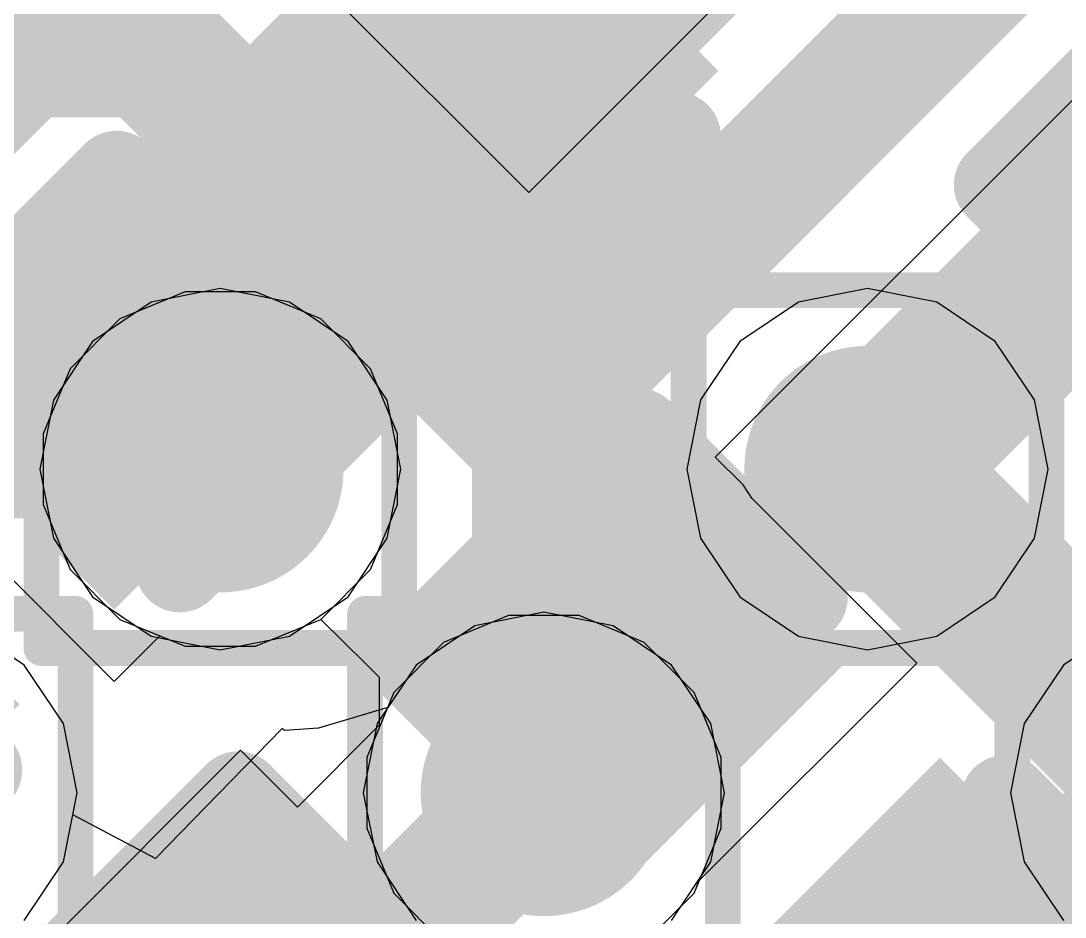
# Model space of a CAD drawing. Header units: inches. Extents: x -6 to 284, y -12 to 154.
# Drawn here: x 50.907 to 52.39, y 8.559 to 9.832 of the extents above; entities that cross this region are included whole.
import ezdxf

# ---------------------------------------------------------------- set-up
doc = ezdxf.new("R2010")
doc.units = ezdxf.units.IN
for name, color, linetype in [('Bottom Layer', 5, 'Continuous'), ('Bottom Overlay', 54, 'Continuous'), ('Bottom Paste', 16, 'Continuous'), ('Bottom Solder', 6, 'Continuous'), ('Drill Drawing', 1, 'Continuous'), ('GND-1', 16, 'Continuous'), ('GND-2', 90, 'Continuous'), ('GND-3', 216, 'Continuous'), ('GND-4', 54, 'Continuous'), ('PWR-1', 156, 'Continuous'), ('PWR-2', 130, 'Continuous'), ('Signal L1', 76, 'Continuous'), ('Signal L2', 6, 'Continuous'), ('Top Layer', 1, 'Continuous'), ('Top Paste', 8, 'Continuous'), ('Top Solder', 216, 'Continuous'), ('Via Holes', 16, 'Continuous')]:
    doc.layers.add(name, color=color, linetype=linetype)

# ---------------------------------------------------------------- blocks, each defined once
blk = doc.blocks.new('BGA_565_15_5_14_4__132')
at = {"layer": 'Top Layer'}
h = blk.add_hatch(color=1, dxfattribs=at)
edge = h.paths.add_edge_path()
edge.add_arc((0.975, -2.275), 0.125, 0, 360)
h = blk.add_hatch(color=1, dxfattribs=at)
edge = h.paths.add_edge_path()
edge.add_arc((1.625, -2.275), 0.125, 0, 360)
h = blk.add_hatch(color=1, dxfattribs=at)
edge = h.paths.add_edge_path()
edge.add_arc((0.975, -2.925), 0.125, 0, 360)
h = blk.add_hatch(color=1, dxfattribs=at)
edge = h.paths.add_edge_path()
edge.add_arc((1.625, -2.925), 0.125, 0, 360)
at = {"layer": 'Top Paste'}
h = blk.add_hatch(color=8, dxfattribs=at)
edge = h.paths.add_edge_path()
edge.add_arc((0.975, -2.275), 0.125, 0, 360)
h = blk.add_hatch(color=8, dxfattribs=at)
edge = h.paths.add_edge_path()
edge.add_arc((1.625, -2.275), 0.125, 0, 360)
h = blk.add_hatch(color=8, dxfattribs=at)
edge = h.paths.add_edge_path()
edge.add_arc((0.975, -2.925), 0.125, 0, 360)
h = blk.add_hatch(color=8, dxfattribs=at)
edge = h.paths.add_edge_path()
edge.add_arc((1.625, -2.925), 0.125, 0, 360)
at = {"layer": 'Top Solder'}
h = blk.add_hatch(color=216, dxfattribs=at)
edge = h.paths.add_edge_path()
edge.add_arc((0.975, -2.275), 0.175, 0, 360)
h = blk.add_hatch(color=216, dxfattribs=at)
edge = h.paths.add_edge_path()
edge.add_arc((1.625, -2.275), 0.175, 0, 360)
h = blk.add_hatch(color=216, dxfattribs=at)
edge = h.paths.add_edge_path()
edge.add_arc((0.975, -2.925), 0.175, 0, 360)
h = blk.add_hatch(color=216, dxfattribs=at)
edge = h.paths.add_edge_path()
edge.add_arc((1.625, -2.925), 0.175, 0, 360)
blk = doc.blocks.new('CAP_0201_B_341')
at = {"layer": 'Bottom Layer'}
for points in [[(-0.45, 0.15), (-0.15, 0.15), (-0.15, -0.15), (-0.45, -0.15)], [(0.15, 0.15), (0.45, 0.15), (0.45, -0.15), (0.15, -0.15)]]:
    blk.add_hatch(color=5, dxfattribs=at).paths.add_polyline_path(points)
at = {"layer": 'Bottom Paste'}
for points in [[(-0.45, 0.15), (-0.15, 0.15), (-0.15, -0.15), (-0.45, -0.15)], [(0.15, 0.15), (0.45, 0.15), (0.45, -0.15), (0.15, -0.15)]]:
    blk.add_hatch(color=16, dxfattribs=at).paths.add_polyline_path(points)
at = {"layer": 'Bottom Solder'}
for points in [[(-0.505, 0.205), (-0.095, 0.205), (-0.095, -0.205), (-0.505, -0.205)], [(0.095, 0.205), (0.505, 0.205), (0.505, -0.205), (0.095, -0.205)]]:
    blk.add_hatch(color=6, dxfattribs=at).paths.add_polyline_path(points)
at = {"layer": 'Bottom Overlay'}
for points in [[(-0.2032, 0.2286, 0.127, 0.127, 0), (-0.5334, 0.2286, 0.127, 0.127, 0)], [(-0.5334, 0.2286, 0.127, 0.127, 0), (-0.5334, -0.2286, 0.127, 0.127, 0)], [(0.5334, 0.2286, 0.127, 0.127, 0), (0.2032, 0.2286, 0.127, 0.127, 0)], [(0.5334, 0.2286, 0.127, 0.127, 0), (0.5334, -0.2286, 0.127, 0.127, 0)], [(-0.2032, -0.2286, 0.127, 0.127, 0), (-0.5334, -0.2286, 0.127, 0.127, 0)], [(0.5334, -0.2286, 0.127, 0.127, 0), (0.2032, -0.2286, 0.127, 0.127, 0)]]:
    blk.add_lwpolyline(points, format="xyseb", dxfattribs=at)
for points in [[(-0.5651, 0.2286, 0.0635, 0.0635, 1), (-0.5016, 0.2286, 0.0635, 0.0635, 1)], [(-0.5651, 0.2286, 0.0635, 0.0635, 1), (-0.5016, 0.2286, 0.0635, 0.0635, 1)], [(-0.2349, 0.2286, 0.0635, 0.0635, 1), (-0.1714, 0.2286, 0.0635, 0.0635, 1)], [(0.1714, 0.2286, 0.0635, 0.0635, 1), (0.2349, 0.2286, 0.0635, 0.0635, 1)], [(0.5016, 0.2286, 0.0635, 0.0635, 1), (0.5651, 0.2286, 0.0635, 0.0635, 1)], [(0.5016, 0.2286, 0.0635, 0.0635, 1), (0.5651, 0.2286, 0.0635, 0.0635, 1)], [(-0.5651, -0.2286, 0.0635, 0.0635, 1), (-0.5016, -0.2286, 0.0635, 0.0635, 1)], [(-0.5651, -0.2286, 0.0635, 0.0635, 1), (-0.5016, -0.2286, 0.0635, 0.0635, 1)], [(-0.2349, -0.2286, 0.0635, 0.0635, 1), (-0.1714, -0.2286, 0.0635, 0.0635, 1)], [(0.1714, -0.2286, 0.0635, 0.0635, 1), (0.2349, -0.2286, 0.0635, 0.0635, 1)], [(0.5016, -0.2286, 0.0635, 0.0635, 1), (0.5651, -0.2286, 0.0635, 0.0635, 1)], [(0.5016, -0.2286, 0.0635, 0.0635, 1), (0.5651, -0.2286, 0.0635, 0.0635, 1)]]:
    blk.add_lwpolyline(points, format="xyseb", close=True, dxfattribs=at)
blk = doc.blocks.new('CAP_0201_B_350')
at = {"layer": 'Bottom Layer'}
for points in [[(-0.45, 0.15), (-0.15, 0.15), (-0.15, -0.15), (-0.45, -0.15)], [(0.15, 0.15), (0.45, 0.15), (0.45, -0.15), (0.15, -0.15)]]:
    blk.add_hatch(color=5, dxfattribs=at).paths.add_polyline_path(points)
at = {"layer": 'Bottom Paste'}
for points in [[(-0.45, 0.15), (-0.15, 0.15), (-0.15, -0.15), (-0.45, -0.15)], [(0.15, 0.15), (0.45, 0.15), (0.45, -0.15), (0.15, -0.15)]]:
    blk.add_hatch(color=16, dxfattribs=at).paths.add_polyline_path(points)
at = {"layer": 'Bottom Solder'}
for points in [[(-0.505, 0.205), (-0.095, 0.205), (-0.095, -0.205), (-0.505, -0.205)], [(0.095, 0.205), (0.505, 0.205), (0.505, -0.205), (0.095, -0.205)]]:
    blk.add_hatch(color=6, dxfattribs=at).paths.add_polyline_path(points)
at = {"layer": 'Bottom Overlay'}
for points in [[(-0.2032, 0.2286, 0.127, 0.127, 0), (-0.5334, 0.2286, 0.127, 0.127, 0)], [(-0.5334, 0.2286, 0.127, 0.127, 0), (-0.5334, -0.2286, 0.127, 0.127, 0)], [(0.5334, 0.2286, 0.127, 0.127, 0), (0.2032, 0.2286, 0.127, 0.127, 0)], [(0.5334, 0.2286, 0.127, 0.127, 0), (0.5334, -0.2286, 0.127, 0.127, 0)], [(-0.2032, -0.2286, 0.127, 0.127, 0), (-0.5334, -0.2286, 0.127, 0.127, 0)], [(0.5334, -0.2286, 0.127, 0.127, 0), (0.2032, -0.2286, 0.127, 0.127, 0)]]:
    blk.add_lwpolyline(points, format="xyseb", dxfattribs=at)
for points in [[(-0.5651, 0.2286, 0.0635, 0.0635, 1), (-0.5016, 0.2286, 0.0635, 0.0635, 1)], [(-0.5651, 0.2286, 0.0635, 0.0635, 1), (-0.5016, 0.2286, 0.0635, 0.0635, 1)], [(-0.2349, 0.2286, 0.0635, 0.0635, 1), (-0.1714, 0.2286, 0.0635, 0.0635, 1)], [(0.1714, 0.2286, 0.0635, 0.0635, 1), (0.2349, 0.2286, 0.0635, 0.0635, 1)], [(0.5016, 0.2286, 0.0635, 0.0635, 1), (0.5651, 0.2286, 0.0635, 0.0635, 1)], [(0.5016, 0.2286, 0.0635, 0.0635, 1), (0.5651, 0.2286, 0.0635, 0.0635, 1)], [(-0.5651, -0.2286, 0.0635, 0.0635, 1), (-0.5016, -0.2286, 0.0635, 0.0635, 1)], [(-0.5651, -0.2286, 0.0635, 0.0635, 1), (-0.5016, -0.2286, 0.0635, 0.0635, 1)], [(-0.2349, -0.2286, 0.0635, 0.0635, 1), (-0.1714, -0.2286, 0.0635, 0.0635, 1)], [(0.1714, -0.2286, 0.0635, 0.0635, 1), (0.2349, -0.2286, 0.0635, 0.0635, 1)], [(0.5016, -0.2286, 0.0635, 0.0635, 1), (0.5651, -0.2286, 0.0635, 0.0635, 1)], [(0.5016, -0.2286, 0.0635, 0.0635, 1), (0.5651, -0.2286, 0.0635, 0.0635, 1)]]:
    blk.add_lwpolyline(points, format="xyseb", close=True, dxfattribs=at)
blk = doc.blocks.new('CAP_0201_B_351')
at = {"layer": 'Bottom Layer'}
for points in [[(-0.45, 0.15), (-0.15, 0.15), (-0.15, -0.15), (-0.45, -0.15)], [(0.15, 0.15), (0.45, 0.15), (0.45, -0.15), (0.15, -0.15)]]:
    blk.add_hatch(color=5, dxfattribs=at).paths.add_polyline_path(points)
at = {"layer": 'Bottom Paste'}
for points in [[(-0.45, 0.15), (-0.15, 0.15), (-0.15, -0.15), (-0.45, -0.15)], [(0.15, 0.15), (0.45, 0.15), (0.45, -0.15), (0.15, -0.15)]]:
    blk.add_hatch(color=16, dxfattribs=at).paths.add_polyline_path(points)
at = {"layer": 'Bottom Solder'}
for points in [[(-0.505, 0.205), (-0.095, 0.205), (-0.095, -0.205), (-0.505, -0.205)], [(0.095, 0.205), (0.505, 0.205), (0.505, -0.205), (0.095, -0.205)]]:
    blk.add_hatch(color=6, dxfattribs=at).paths.add_polyline_path(points)
at = {"layer": 'Bottom Overlay'}
for points in [[(-0.5334, 0.2286, 0.127, 0.127, 0), (-0.2032, 0.2286, 0.127, 0.127, 0)], [(-0.5334, 0.2286, 0.127, 0.127, 0), (-0.5334, -0.2286, 0.127, 0.127, 0)], [(0.2032, 0.2286, 0.127, 0.127, 0), (0.5334, 0.2286, 0.127, 0.127, 0)], [(0.5334, 0.2286, 0.127, 0.127, 0), (0.5334, -0.2286, 0.127, 0.127, 0)], [(-0.5334, -0.2286, 0.127, 0.127, 0), (-0.2032, -0.2286, 0.127, 0.127, 0)], [(0.2032, -0.2286, 0.127, 0.127, 0), (0.5334, -0.2286, 0.127, 0.127, 0)]]:
    blk.add_lwpolyline(points, format="xyseb", dxfattribs=at)
for points in [[(-0.5651, 0.2286, 0.0635, 0.0635, 1), (-0.5016, 0.2286, 0.0635, 0.0635, 1)], [(-0.5651, 0.2286, 0.0635, 0.0635, 1), (-0.5016, 0.2286, 0.0635, 0.0635, 1)], [(-0.2349, 0.2286, 0.0635, 0.0635, 1), (-0.1714, 0.2286, 0.0635, 0.0635, 1)], [(0.1714, 0.2286, 0.0635, 0.0635, 1), (0.2349, 0.2286, 0.0635, 0.0635, 1)], [(0.5016, 0.2286, 0.0635, 0.0635, 1), (0.5651, 0.2286, 0.0635, 0.0635, 1)], [(0.5016, 0.2286, 0.0635, 0.0635, 1), (0.5651, 0.2286, 0.0635, 0.0635, 1)], [(-0.5651, -0.2286, 0.0635, 0.0635, 1), (-0.5016, -0.2286, 0.0635, 0.0635, 1)], [(-0.5651, -0.2286, 0.0635, 0.0635, 1), (-0.5016, -0.2286, 0.0635, 0.0635, 1)], [(-0.2349, -0.2286, 0.0635, 0.0635, 1), (-0.1714, -0.2286, 0.0635, 0.0635, 1)], [(0.1714, -0.2286, 0.0635, 0.0635, 1), (0.2349, -0.2286, 0.0635, 0.0635, 1)], [(0.5016, -0.2286, 0.0635, 0.0635, 1), (0.5651, -0.2286, 0.0635, 0.0635, 1)], [(0.5016, -0.2286, 0.0635, 0.0635, 1), (0.5651, -0.2286, 0.0635, 0.0635, 1)]]:
    blk.add_lwpolyline(points, format="xyseb", close=True, dxfattribs=at)
blk = doc.blocks.new('CAP_0201_B_352')
at = {"layer": 'Bottom Layer'}
for points in [[(-0.45, 0.15), (-0.15, 0.15), (-0.15, -0.15), (-0.45, -0.15)], [(0.15, 0.15), (0.45, 0.15), (0.45, -0.15), (0.15, -0.15)]]:
    blk.add_hatch(color=5, dxfattribs=at).paths.add_polyline_path(points)
at = {"layer": 'Bottom Paste'}
for points in [[(-0.45, 0.15), (-0.15, 0.15), (-0.15, -0.15), (-0.45, -0.15)], [(0.15, 0.15), (0.45, 0.15), (0.45, -0.15), (0.15, -0.15)]]:
    blk.add_hatch(color=16, dxfattribs=at).paths.add_polyline_path(points)
at = {"layer": 'Bottom Solder'}
for points in [[(-0.505, 0.205), (-0.095, 0.205), (-0.095, -0.205), (-0.505, -0.205)], [(0.095, 0.205), (0.505, 0.205), (0.505, -0.205), (0.095, -0.205)]]:
    blk.add_hatch(color=6, dxfattribs=at).paths.add_polyline_path(points)
at = {"layer": 'Bottom Overlay'}
for points in [[(-0.5334, 0.2286, 0.127, 0.127, 0), (-0.2032, 0.2286, 0.127, 0.127, 0)], [(-0.5334, 0.2286, 0.127, 0.127, 0), (-0.5334, -0.2286, 0.127, 0.127, 0)], [(0.2032, 0.2286, 0.127, 0.127, 0), (0.5334, 0.2286, 0.127, 0.127, 0)], [(0.5334, 0.2286, 0.127, 0.127, 0), (0.5334, -0.2286, 0.127, 0.127, 0)], [(-0.5334, -0.2286, 0.127, 0.127, 0), (-0.2032, -0.2286, 0.127, 0.127, 0)], [(0.2032, -0.2286, 0.127, 0.127, 0), (0.5334, -0.2286, 0.127, 0.127, 0)]]:
    blk.add_lwpolyline(points, format="xyseb", dxfattribs=at)
for points in [[(-0.5651, 0.2286, 0.0635, 0.0635, 1), (-0.5016, 0.2286, 0.0635, 0.0635, 1)], [(-0.5651, 0.2286, 0.0635, 0.0635, 1), (-0.5016, 0.2286, 0.0635, 0.0635, 1)], [(-0.2349, 0.2286, 0.0635, 0.0635, 1), (-0.1714, 0.2286, 0.0635, 0.0635, 1)], [(0.1714, 0.2286, 0.0635, 0.0635, 1), (0.2349, 0.2286, 0.0635, 0.0635, 1)], [(0.5016, 0.2286, 0.0635, 0.0635, 1), (0.5651, 0.2286, 0.0635, 0.0635, 1)], [(0.5016, 0.2286, 0.0635, 0.0635, 1), (0.5651, 0.2286, 0.0635, 0.0635, 1)], [(-0.5651, -0.2286, 0.0635, 0.0635, 1), (-0.5016, -0.2286, 0.0635, 0.0635, 1)], [(-0.5651, -0.2286, 0.0635, 0.0635, 1), (-0.5016, -0.2286, 0.0635, 0.0635, 1)], [(-0.2349, -0.2286, 0.0635, 0.0635, 1), (-0.1714, -0.2286, 0.0635, 0.0635, 1)], [(0.1714, -0.2286, 0.0635, 0.0635, 1), (0.2349, -0.2286, 0.0635, 0.0635, 1)], [(0.5016, -0.2286, 0.0635, 0.0635, 1), (0.5651, -0.2286, 0.0635, 0.0635, 1)], [(0.5016, -0.2286, 0.0635, 0.0635, 1), (0.5651, -0.2286, 0.0635, 0.0635, 1)]]:
    blk.add_lwpolyline(points, format="xyseb", close=True, dxfattribs=at)
blk = doc.blocks.new('CAP_0201_B_360')
at = {"layer": 'Bottom Layer'}
for points in [[(-0.45, 0.15), (-0.15, 0.15), (-0.15, -0.15), (-0.45, -0.15)], [(0.15, 0.15), (0.45, 0.15), (0.45, -0.15), (0.15, -0.15)]]:
    blk.add_hatch(color=5, dxfattribs=at).paths.add_polyline_path(points)
at = {"layer": 'Bottom Paste'}
for points in [[(-0.45, 0.15), (-0.15, 0.15), (-0.15, -0.15), (-0.45, -0.15)], [(0.15, 0.15), (0.45, 0.15), (0.45, -0.15), (0.15, -0.15)]]:
    blk.add_hatch(color=16, dxfattribs=at).paths.add_polyline_path(points)
at = {"layer": 'Bottom Solder'}
for points in [[(-0.505, 0.205), (-0.095, 0.205), (-0.095, -0.205), (-0.505, -0.205)], [(0.095, 0.205), (0.505, 0.205), (0.505, -0.205), (0.095, -0.205)]]:
    blk.add_hatch(color=6, dxfattribs=at).paths.add_polyline_path(points)
at = {"layer": 'Bottom Overlay'}
for points in [[(-0.5334, 0.2286, 0.127, 0.127, 0), (-0.2032, 0.2286, 0.127, 0.127, 0)], [(-0.5334, -0.2286, 0.127, 0.127, 0), (-0.5334, 0.2286, 0.127, 0.127, 0)], [(0.2032, 0.2286, 0.127, 0.127, 0), (0.5334, 0.2286, 0.127, 0.127, 0)], [(0.5334, -0.2286, 0.127, 0.127, 0), (0.5334, 0.2286, 0.127, 0.127, 0)], [(-0.5334, -0.2286, 0.127, 0.127, 0), (-0.2032, -0.2286, 0.127, 0.127, 0)], [(0.2032, -0.2286, 0.127, 0.127, 0), (0.5334, -0.2286, 0.127, 0.127, 0)]]:
    blk.add_lwpolyline(points, format="xyseb", dxfattribs=at)
for points in [[(-0.5651, 0.2286, 0.0635, 0.0635, 1), (-0.5016, 0.2286, 0.0635, 0.0635, 1)], [(-0.5651, 0.2286, 0.0635, 0.0635, 1), (-0.5016, 0.2286, 0.0635, 0.0635, 1)], [(-0.2349, 0.2286, 0.0635, 0.0635, 1), (-0.1714, 0.2286, 0.0635, 0.0635, 1)], [(0.1714, 0.2286, 0.0635, 0.0635, 1), (0.2349, 0.2286, 0.0635, 0.0635, 1)], [(0.5016, 0.2286, 0.0635, 0.0635, 1), (0.5651, 0.2286, 0.0635, 0.0635, 1)], [(0.5016, 0.2286, 0.0635, 0.0635, 1), (0.5651, 0.2286, 0.0635, 0.0635, 1)], [(-0.5651, -0.2286, 0.0635, 0.0635, 1), (-0.5016, -0.2286, 0.0635, 0.0635, 1)], [(-0.5651, -0.2286, 0.0635, 0.0635, 1), (-0.5016, -0.2286, 0.0635, 0.0635, 1)], [(-0.2349, -0.2286, 0.0635, 0.0635, 1), (-0.1714, -0.2286, 0.0635, 0.0635, 1)], [(0.1714, -0.2286, 0.0635, 0.0635, 1), (0.2349, -0.2286, 0.0635, 0.0635, 1)], [(0.5016, -0.2286, 0.0635, 0.0635, 1), (0.5651, -0.2286, 0.0635, 0.0635, 1)], [(0.5016, -0.2286, 0.0635, 0.0635, 1), (0.5651, -0.2286, 0.0635, 0.0635, 1)]]:
    blk.add_lwpolyline(points, format="xyseb", close=True, dxfattribs=at)
blk = doc.blocks.new('CAP_0201_B_363')
at = {"layer": 'Bottom Layer'}
for points in [[(-0.45, 0.15), (-0.15, 0.15), (-0.15, -0.15), (-0.45, -0.15)], [(0.15, 0.15), (0.45, 0.15), (0.45, -0.15), (0.15, -0.15)]]:
    blk.add_hatch(color=5, dxfattribs=at).paths.add_polyline_path(points)
at = {"layer": 'Bottom Paste'}
for points in [[(-0.45, 0.15), (-0.15, 0.15), (-0.15, -0.15), (-0.45, -0.15)], [(0.15, 0.15), (0.45, 0.15), (0.45, -0.15), (0.15, -0.15)]]:
    blk.add_hatch(color=16, dxfattribs=at).paths.add_polyline_path(points)
at = {"layer": 'Bottom Solder'}
for points in [[(-0.505, 0.205), (-0.095, 0.205), (-0.095, -0.205), (-0.505, -0.205)], [(0.095, 0.205), (0.505, 0.205), (0.505, -0.205), (0.095, -0.205)]]:
    blk.add_hatch(color=6, dxfattribs=at).paths.add_polyline_path(points)
at = {"layer": 'Bottom Overlay'}
for points in [[(-0.2032, 0.2286, 0.127, 0.127, 0), (-0.5334, 0.2286, 0.127, 0.127, 0)], [(-0.5334, -0.2286, 0.127, 0.127, 0), (-0.5334, 0.2286, 0.127, 0.127, 0)], [(0.5334, 0.2286, 0.127, 0.127, 0), (0.2032, 0.2286, 0.127, 0.127, 0)], [(0.5334, -0.2286, 0.127, 0.127, 0), (0.5334, 0.2286, 0.127, 0.127, 0)], [(-0.2032, -0.2286, 0.127, 0.127, 0), (-0.5334, -0.2286, 0.127, 0.127, 0)], [(0.5334, -0.2286, 0.127, 0.127, 0), (0.2032, -0.2286, 0.127, 0.127, 0)]]:
    blk.add_lwpolyline(points, format="xyseb", dxfattribs=at)
for points in [[(-0.5651, 0.2286, 0.0635, 0.0635, 1), (-0.5016, 0.2286, 0.0635, 0.0635, 1)], [(-0.5651, 0.2286, 0.0635, 0.0635, 1), (-0.5016, 0.2286, 0.0635, 0.0635, 1)], [(-0.2349, 0.2286, 0.0635, 0.0635, 1), (-0.1714, 0.2286, 0.0635, 0.0635, 1)], [(0.1714, 0.2286, 0.0635, 0.0635, 1), (0.2349, 0.2286, 0.0635, 0.0635, 1)], [(0.5016, 0.2286, 0.0635, 0.0635, 1), (0.5651, 0.2286, 0.0635, 0.0635, 1)], [(0.5016, 0.2286, 0.0635, 0.0635, 1), (0.5651, 0.2286, 0.0635, 0.0635, 1)], [(-0.5651, -0.2286, 0.0635, 0.0635, 1), (-0.5016, -0.2286, 0.0635, 0.0635, 1)], [(-0.5651, -0.2286, 0.0635, 0.0635, 1), (-0.5016, -0.2286, 0.0635, 0.0635, 1)], [(-0.2349, -0.2286, 0.0635, 0.0635, 1), (-0.1714, -0.2286, 0.0635, 0.0635, 1)], [(0.1714, -0.2286, 0.0635, 0.0635, 1), (0.2349, -0.2286, 0.0635, 0.0635, 1)], [(0.5016, -0.2286, 0.0635, 0.0635, 1), (0.5651, -0.2286, 0.0635, 0.0635, 1)], [(0.5016, -0.2286, 0.0635, 0.0635, 1), (0.5651, -0.2286, 0.0635, 0.0635, 1)]]:
    blk.add_lwpolyline(points, format="xyseb", close=True, dxfattribs=at)

msp = doc.modelspace()

# ---------------------------------------------------------------- hatches: boundary and pattern name
at = {"layer": 'Bottom Layer'}
h = msp.add_hatch(color=5, dxfattribs=at)
edge = h.paths.add_edge_path()
edge.add_arc((51.1906, 9.1952), 0.15, 0, 360)
h = msp.add_hatch(color=5, dxfattribs=at)
edge = h.paths.add_edge_path()
edge.add_arc((52.1097, 9.1952), 0.15, 0, 360)
h = msp.add_hatch(color=5, dxfattribs=at)
edge = h.paths.add_edge_path()
edge.add_arc((51.6501, 8.7356), 0.15, 0, 360)
at = {"layer": 'GND-1'}
h = msp.add_hatch(color=16, dxfattribs=at)
edge = h.paths.add_edge_path()
edge.add_arc((51.1906, 9.1952), 0.15, 0, 360)
h = msp.add_hatch(color=16, dxfattribs=at)
edge = h.paths.add_edge_path()
edge.add_arc((52.1097, 9.1952), 0.15, 0, 360)
h = msp.add_hatch(color=16, dxfattribs=at)
edge = h.paths.add_edge_path()
edge.add_arc((51.6501, 8.7356), 0.15, 0, 360)
at = {"layer": 'GND-2'}
h = msp.add_hatch(color=90, dxfattribs=at)
edge = h.paths.add_edge_path()
edge.add_arc((51.1906, 9.1952), 0.15, 0, 360)
h = msp.add_hatch(color=90, dxfattribs=at)
edge = h.paths.add_edge_path()
edge.add_arc((52.1097, 9.1952), 0.15, 0, 360)
h = msp.add_hatch(color=90, dxfattribs=at)
edge = h.paths.add_edge_path()
edge.add_arc((51.6501, 8.7356), 0.15, 0, 360)
at = {"layer": 'GND-3'}
h = msp.add_hatch(color=216, dxfattribs=at)
edge = h.paths.add_edge_path()
edge.add_arc((51.1906, 9.1952), 0.15, 0, 360)
h = msp.add_hatch(color=216, dxfattribs=at)
edge = h.paths.add_edge_path()
edge.add_arc((52.1097, 9.1952), 0.15, 0, 360)
h = msp.add_hatch(color=216, dxfattribs=at)
edge = h.paths.add_edge_path()
edge.add_arc((51.6501, 8.7356), 0.15, 0, 360)
at = {"layer": 'GND-4'}
h = msp.add_hatch(color=54, dxfattribs=at)
edge = h.paths.add_edge_path()
edge.add_arc((51.1906, 9.1952), 0.15, 0, 360)
h = msp.add_hatch(color=54, dxfattribs=at)
edge = h.paths.add_edge_path()
edge.add_arc((52.1097, 9.1952), 0.15, 0, 360)
h = msp.add_hatch(color=54, dxfattribs=at)
edge = h.paths.add_edge_path()
edge.add_arc((51.6501, 8.7356), 0.15, 0, 360)
at = {"layer": 'PWR-1'}
h = msp.add_hatch(color=156, dxfattribs=at)
edge = h.paths.add_edge_path()
edge.add_arc((51.1906, 9.1952), 0.15, 0, 360)
h = msp.add_hatch(color=156, dxfattribs=at)
edge = h.paths.add_edge_path()
edge.add_arc((52.1097, 9.1952), 0.15, 0, 360)
h = msp.add_hatch(color=156, dxfattribs=at)
edge = h.paths.add_edge_path()
edge.add_arc((51.6501, 8.7356), 0.15, 0, 360)
at = {"layer": 'PWR-2'}
h = msp.add_hatch(color=130, dxfattribs=at)
edge = h.paths.add_edge_path()
edge.add_arc((51.1906, 9.1952), 0.15, 0, 360)
h = msp.add_hatch(color=130, dxfattribs=at)
edge = h.paths.add_edge_path()
edge.add_arc((52.1097, 9.1952), 0.15, 0, 360)
h = msp.add_hatch(color=130, dxfattribs=at)
edge = h.paths.add_edge_path()
edge.add_arc((51.6501, 8.7356), 0.15, 0, 360)
at = {"layer": 'Signal L1'}
h = msp.add_hatch(color=76, dxfattribs=at)
edge = h.paths.add_edge_path()
edge.add_arc((51.1906, 9.1952), 0.15, 0, 360)
h = msp.add_hatch(color=76, dxfattribs=at)
edge = h.paths.add_edge_path()
edge.add_arc((52.1097, 9.1952), 0.15, 0, 360)
h = msp.add_hatch(color=76, dxfattribs=at)
edge = h.paths.add_edge_path()
edge.add_arc((51.6501, 8.7356), 0.15, 0, 360)
at = {"layer": 'Signal L2'}
h = msp.add_hatch(color=6, dxfattribs=at)
edge = h.paths.add_edge_path()
edge.add_arc((51.1906, 9.1952), 0.15, 0, 360)
h = msp.add_hatch(color=6, dxfattribs=at)
edge = h.paths.add_edge_path()
edge.add_arc((52.1097, 9.1952), 0.15, 0, 360)
h = msp.add_hatch(color=6, dxfattribs=at)
edge = h.paths.add_edge_path()
edge.add_arc((51.6501, 8.7356), 0.15, 0, 360)
at = {"layer": 'Top Layer'}
h = msp.add_hatch(color=1, dxfattribs=at)
edge = h.paths.add_edge_path()
edge.add_arc((51.1906, 9.1952), 0.15, 0, 360)
h = msp.add_hatch(color=1, dxfattribs=at)
edge = h.paths.add_edge_path()
edge.add_arc((52.1097, 9.1952), 0.15, 0, 360)
h = msp.add_hatch(color=1, dxfattribs=at)
edge = h.paths.add_edge_path()
edge.add_arc((51.6501, 8.7356), 0.15, 0, 360)
at = {"layer": 'Via Holes'}
h = msp.add_hatch(color=7, dxfattribs=at)
edge = h.paths.add_edge_path()
edge.add_arc((51.1906, 9.1952), 0.075, 0, 360)
h = msp.add_hatch(color=7, dxfattribs=at)
edge = h.paths.add_edge_path()
edge.add_arc((52.1097, 9.1952), 0.075, 0, 360)
h = msp.add_hatch(color=7, dxfattribs=at)
edge = h.paths.add_edge_path()
edge.add_arc((51.6501, 8.7356), 0.075, 0, 360)

# ---------------------------------------------------------------- linework, layer by layer
at = {"layer": 'Bottom Layer'}
for p, q in [((51.6285, 9.588), (51.2555, 9.961)), ((51.9328, 9.8924), (51.6285, 9.588)), ((51.8935, 9.2122), (52.5717, 9.8903)), ((50.6482, 9.2856), (51.0399, 8.8938)), ((51.9329, 9.1727), (51.8935, 9.2122)), ((51.9453, 9.1542), (51.9329, 9.1727)), ((52.1797, 8.9198), (51.9453, 9.1542)), ((51.2406, 8.9436), (51.3331, 8.9819)), ((51.3331, 8.9819), (51.3962, 8.9198)), ((51.0399, 8.8938), (51.1046, 8.9585)), ((51.1046, 8.9585), (51.1405, 8.9436)), ((51.1405, 8.9436), (51.2406, 8.9436)), ((51.3962, 8.9198), (51.4164, 8.8996)), ((51.8708, 8.611), (52.1797, 8.9198)), ((51.4164, 8.8996), (51.4164, 8.8315)), ((51.4164, 8.8315), (51.3001, 8.7152)), ((51.2192, 8.7961), (50.8275, 8.4043)), ((51.3001, 8.7152), (51.2192, 8.7961)), ((51.8634, 8.5931), (51.8708, 8.611)), ((51.7926, 8.5223), (51.8634, 8.5931))]:
    msp.add_line(p, q, dxfattribs=at)
for points in [[(51.6078, 9.7606, 0.127, 0.127, 0), (51.6078, 10.274, 0.127, 0.127, 0)], [(51.652, 9.2911, 0.1905, 0.1905, 0), (52.4778, 10.1169, 0.1905, 0.1905, 0)], [(50.5336, 9.7962, 0.2032, 0.2032, 0), (51.0907, 9.7962, 0.2032, 0.2032, 0)], [(51.0907, 9.7962, 0.2032, 0.2032, 0), (51.6495, 9.2374, 0.2032, 0.2032, 0)], [(51.652, 9.1332, 0.1905, 0.1905, 0), (51.652, 9.2911, 0.1905, 0.1905, 0)], [(51.6495, 8.735, 0.2032, 0.2032, 0), (51.6495, 9.2374, 0.2032, 0.2032, 0)], [(51.652, 9.1332, 0.1905, 0.1905, 0), (51.7727, 9.0125, 0.1905, 0.1905, 0)], [(51.7727, 8.9351, 0.1905, 0.1905, 0), (51.7727, 9.0125, 0.1905, 0.1905, 0)], [(51.6501, 8.7356, 0.1524, 0.1524, 0), (51.8025, 8.888, 0.1524, 0.1524, 0)], [(51.1905, 8.276, 0.2032, 0.2032, 0), (51.6501, 8.7356, 0.2032, 0.2032, 0)]]:
    msp.add_lwpolyline(points, format="xyseb", dxfattribs=at)
for points in [[(51.0399, 9.7962, 0.1016, 0.1016, 1), (51.1415, 9.7962, 0.1016, 0.1016, 1)], [(51.0399, 9.7962, 0.1016, 0.1016, 1), (51.1415, 9.7962, 0.1016, 0.1016, 1)], [(51.5761, 9.7606, 0.0635, 0.0635, 1), (51.6396, 9.7606, 0.0635, 0.0635, 1)], [(51.6043, 9.2911, 0.0952, 0.0952, 1), (51.6996, 9.2911, 0.0952, 0.0952, 1)], [(51.6043, 9.2911, 0.0952, 0.0952, 1), (51.6996, 9.2911, 0.0952, 0.0952, 1)], [(51.5987, 9.2374, 0.1016, 0.1016, 1), (51.7003, 9.2374, 0.1016, 0.1016, 1)], [(51.5987, 9.2374, 0.1016, 0.1016, 1), (51.7003, 9.2374, 0.1016, 0.1016, 1)], [(51.6043, 9.1332, 0.0952, 0.0952, 1), (51.6996, 9.1332, 0.0952, 0.0952, 1)], [(51.6043, 9.1332, 0.0952, 0.0952, 1), (51.6996, 9.1332, 0.0952, 0.0952, 1)], [(51.7251, 9.0125, 0.0952, 0.0952, 1), (51.8203, 9.0125, 0.0952, 0.0952, 1)], [(51.7251, 9.0125, 0.0952, 0.0952, 1), (51.8203, 9.0125, 0.0952, 0.0952, 1)], [(51.7251, 8.9351, 0.0952, 0.0952, 1), (51.8203, 8.9351, 0.0952, 0.0952, 1)], [(51.7644, 8.888, 0.0762, 0.0762, 1), (51.8406, 8.888, 0.0762, 0.0762, 1)], [(51.5987, 8.735, 0.1016, 0.1016, 1), (51.7003, 8.735, 0.1016, 0.1016, 1)], [(51.5993, 8.7356, 0.1016, 0.1016, 1), (51.7009, 8.7356, 0.1016, 0.1016, 1)], [(51.612, 8.7356, 0.0762, 0.0762, 1), (51.6882, 8.7356, 0.0762, 0.0762, 1)]]:
    msp.add_lwpolyline(points, format="xyseb", close=True, dxfattribs=at)
at = {"layer": 'Drill Drawing'}
for points in [[(50.9366, 9.4492, 0.0508, 0.0508, 0), (51.4446, 9.4492, 0.0508, 0.0508, 0)], [(50.9366, 8.9412, 0.0508, 0.0508, 0), (50.9366, 9.4492, 0.0508, 0.0508, 0)], [(51.4446, 8.9412, 0.0508, 0.0508, 0), (51.4446, 9.4492, 0.0508, 0.0508, 0)], [(51.8557, 9.4492, 0.0508, 0.0508, 0), (52.3637, 9.4492, 0.0508, 0.0508, 0)], [(51.8557, 8.9412, 0.0508, 0.0508, 0), (51.8557, 9.4492, 0.0508, 0.0508, 0)], [(52.3637, 8.9412, 0.0508, 0.0508, 0), (52.3637, 9.4492, 0.0508, 0.0508, 0)], [(50.4769, 8.9896, 0.0508, 0.0508, 0), (50.9849, 8.9896, 0.0508, 0.0508, 0)], [(50.9849, 8.4816, 0.0508, 0.0508, 0), (50.9849, 8.9896, 0.0508, 0.0508, 0)], [(51.3961, 8.9896, 0.0508, 0.0508, 0), (51.9041, 8.9896, 0.0508, 0.0508, 0)], [(51.3961, 8.4816, 0.0508, 0.0508, 0), (51.3961, 8.9896, 0.0508, 0.0508, 0)], [(51.9041, 8.4816, 0.0508, 0.0508, 0), (51.9041, 8.9896, 0.0508, 0.0508, 0)], [(52.3153, 8.9896, 0.0508, 0.0508, 0), (52.8233, 8.9896, 0.0508, 0.0508, 0)], [(52.3153, 8.4816, 0.0508, 0.0508, 0), (52.3153, 8.9896, 0.0508, 0.0508, 0)], [(50.9366, 8.9412, 0.0508, 0.0508, 0), (51.4446, 8.9412, 0.0508, 0.0508, 0)], [(51.8557, 8.9412, 0.0508, 0.0508, 0), (52.3637, 8.9412, 0.0508, 0.0508, 0)]]:
    msp.add_lwpolyline(points, format="xyseb", dxfattribs=at)
for points in [[(50.9239, 9.4492, 0.0254, 0.0254, 1), (50.9493, 9.4492, 0.0254, 0.0254, 1)], [(50.9239, 9.4492, 0.0254, 0.0254, 1), (50.9493, 9.4492, 0.0254, 0.0254, 1)], [(51.4319, 9.4492, 0.0254, 0.0254, 1), (51.4573, 9.4492, 0.0254, 0.0254, 1)], [(51.4319, 9.4492, 0.0254, 0.0254, 1), (51.4573, 9.4492, 0.0254, 0.0254, 1)], [(51.843, 9.4492, 0.0254, 0.0254, 1), (51.8684, 9.4492, 0.0254, 0.0254, 1)], [(51.843, 9.4492, 0.0254, 0.0254, 1), (51.8684, 9.4492, 0.0254, 0.0254, 1)], [(52.351, 9.4492, 0.0254, 0.0254, 1), (52.3764, 9.4492, 0.0254, 0.0254, 1)], [(52.351, 9.4492, 0.0254, 0.0254, 1), (52.3764, 9.4492, 0.0254, 0.0254, 1)], [(50.9722, 8.9896, 0.0254, 0.0254, 1), (50.9976, 8.9896, 0.0254, 0.0254, 1)], [(50.9722, 8.9896, 0.0254, 0.0254, 1), (50.9976, 8.9896, 0.0254, 0.0254, 1)], [(51.3834, 8.9896, 0.0254, 0.0254, 1), (51.4088, 8.9896, 0.0254, 0.0254, 1)], [(51.3834, 8.9896, 0.0254, 0.0254, 1), (51.4088, 8.9896, 0.0254, 0.0254, 1)], [(51.8914, 8.9896, 0.0254, 0.0254, 1), (51.9168, 8.9896, 0.0254, 0.0254, 1)], [(51.8914, 8.9896, 0.0254, 0.0254, 1), (51.9168, 8.9896, 0.0254, 0.0254, 1)], [(52.3026, 8.9896, 0.0254, 0.0254, 1), (52.328, 8.9896, 0.0254, 0.0254, 1)], [(52.3026, 8.9896, 0.0254, 0.0254, 1), (52.328, 8.9896, 0.0254, 0.0254, 1)], [(50.9239, 8.9412, 0.0254, 0.0254, 1), (50.9493, 8.9412, 0.0254, 0.0254, 1)], [(50.9239, 8.9412, 0.0254, 0.0254, 1), (50.9493, 8.9412, 0.0254, 0.0254, 1)], [(51.4319, 8.9412, 0.0254, 0.0254, 1), (51.4573, 8.9412, 0.0254, 0.0254, 1)], [(51.4319, 8.9412, 0.0254, 0.0254, 1), (51.4573, 8.9412, 0.0254, 0.0254, 1)], [(51.843, 8.9412, 0.0254, 0.0254, 1), (51.8684, 8.9412, 0.0254, 0.0254, 1)], [(51.843, 8.9412, 0.0254, 0.0254, 1), (51.8684, 8.9412, 0.0254, 0.0254, 1)], [(52.351, 8.9412, 0.0254, 0.0254, 1), (52.3764, 8.9412, 0.0254, 0.0254, 1)], [(52.351, 8.9412, 0.0254, 0.0254, 1), (52.3764, 8.9412, 0.0254, 0.0254, 1)]]:
    msp.add_lwpolyline(points, format="xyseb", close=True, dxfattribs=at)
at = {"layer": 'GND-1'}
for p, q in [((51.1405, 9.4468), (51.0481, 9.4085)), ((51.2406, 9.4468), (51.1405, 9.4468)), ((51.3331, 9.4085), (51.2406, 9.4468)), ((51.0481, 9.4085), (50.9773, 9.3377)), ((51.4039, 9.3377), (51.3331, 9.4085)), ((50.9773, 9.3377), (50.939, 9.2452)), ((51.4422, 9.2452), (51.4039, 9.3377)), ((50.939, 9.2452), (50.939, 9.1451)), ((51.4422, 9.1451), (51.4422, 9.2452)), ((50.939, 9.1451), (50.9773, 9.0526)), ((51.4039, 9.0526), (51.4422, 9.1451)), ((50.9773, 9.0526), (51.0481, 8.9819)), ((51.3331, 8.9819), (51.4039, 9.0526)), ((51.6, 8.9872), (51.5076, 8.9489)), ((51.7001, 8.9872), (51.6, 8.9872)), ((51.7926, 8.9489), (51.7001, 8.9872)), ((51.0481, 8.9819), (51.1405, 8.9436)), ((51.2406, 8.9436), (51.3331, 8.9819)), ((51.1405, 8.9436), (51.2406, 8.9436)), ((51.5076, 8.9489), (51.4368, 8.8781)), ((51.8634, 8.8781), (51.7926, 8.9489)), ((51.4368, 8.8781), (51.3985, 8.7856)), ((51.9017, 8.7856), (51.8634, 8.8781)), ((51.3985, 8.7856), (51.3985, 8.6856)), ((51.9017, 8.6856), (51.9017, 8.7856)), ((51.3985, 8.6856), (51.4368, 8.5931)), ((51.8634, 8.5931), (51.9017, 8.6856)), ((51.4368, 8.5931), (51.5076, 8.5223)), ((51.7926, 8.5223), (51.8634, 8.5931))]:
    msp.add_line(p, q, dxfattribs=at)
at = {"layer": 'GND-2'}
for p, q in [((51.1405, 9.4468), (51.0481, 9.4085)), ((51.2406, 9.4468), (51.1405, 9.4468)), ((51.3331, 9.4085), (51.2406, 9.4468)), ((51.0481, 9.4085), (50.9773, 9.3377)), ((51.4039, 9.3377), (51.3331, 9.4085)), ((50.9773, 9.3377), (50.939, 9.2452)), ((51.4422, 9.2452), (51.4039, 9.3377)), ((50.939, 9.2452), (50.939, 9.1451)), ((51.4422, 9.1451), (51.4422, 9.2452)), ((50.939, 9.1451), (50.9773, 9.0526)), ((51.4039, 9.0526), (51.4422, 9.1451)), ((50.9773, 9.0526), (51.0481, 8.9819)), ((51.3331, 8.9819), (51.4039, 9.0526)), ((51.6, 8.9872), (51.5076, 8.9489)), ((51.7001, 8.9872), (51.6, 8.9872)), ((51.7926, 8.9489), (51.7001, 8.9872)), ((51.0481, 8.9819), (51.1405, 8.9436)), ((51.2406, 8.9436), (51.3331, 8.9819)), ((51.1405, 8.9436), (51.2406, 8.9436)), ((51.5076, 8.9489), (51.4368, 8.8781)), ((51.8634, 8.8781), (51.7926, 8.9489)), ((51.4368, 8.8781), (51.3985, 8.7856)), ((51.9017, 8.7856), (51.8634, 8.8781)), ((51.3985, 8.7856), (51.3985, 8.6856)), ((51.9017, 8.6856), (51.9017, 8.7856)), ((51.3985, 8.6856), (51.4368, 8.5931)), ((51.8634, 8.5931), (51.9017, 8.6856)), ((51.4368, 8.5931), (51.5076, 8.5223)), ((51.7926, 8.5223), (51.8634, 8.5931))]:
    msp.add_line(p, q, dxfattribs=at)
at = {"layer": 'GND-3'}
for p, q in [((51.1405, 9.4468), (51.0481, 9.4085)), ((51.2406, 9.4468), (51.1405, 9.4468)), ((51.3331, 9.4085), (51.2406, 9.4468)), ((51.0481, 9.4085), (50.9773, 9.3377)), ((51.4039, 9.3377), (51.3331, 9.4085)), ((50.9773, 9.3377), (50.939, 9.2452)), ((51.4422, 9.2452), (51.4039, 9.3377)), ((50.939, 9.2452), (50.939, 9.1451)), ((51.4422, 9.1451), (51.4422, 9.2452)), ((50.939, 9.1451), (50.9773, 9.0526)), ((51.4039, 9.0526), (51.4422, 9.1451)), ((50.9773, 9.0526), (51.0481, 8.9819)), ((51.3331, 8.9819), (51.4039, 9.0526)), ((51.6, 8.9872), (51.5076, 8.9489)), ((51.7001, 8.9872), (51.6, 8.9872)), ((51.7926, 8.9489), (51.7001, 8.9872)), ((51.0481, 8.9819), (51.1405, 8.9436)), ((51.2406, 8.9436), (51.3331, 8.9819)), ((51.1405, 8.9436), (51.2406, 8.9436)), ((51.5076, 8.9489), (51.4368, 8.8781)), ((51.8634, 8.8781), (51.7926, 8.9489)), ((51.4368, 8.8781), (51.3985, 8.7856)), ((51.9017, 8.7856), (51.8634, 8.8781)), ((51.3985, 8.7856), (51.3985, 8.6856)), ((51.9017, 8.6856), (51.9017, 8.7856)), ((51.3985, 8.6856), (51.4368, 8.5931)), ((51.8634, 8.5931), (51.9017, 8.6856)), ((51.4368, 8.5931), (51.5076, 8.5223)), ((51.7926, 8.5223), (51.8634, 8.5931))]:
    msp.add_line(p, q, dxfattribs=at)
at = {"layer": 'GND-4'}
for p, q in [((51.1405, 9.4468), (51.0481, 9.4085)), ((51.2406, 9.4468), (51.1405, 9.4468)), ((51.3331, 9.4085), (51.2406, 9.4468)), ((51.0481, 9.4085), (50.9773, 9.3377)), ((51.4039, 9.3377), (51.3331, 9.4085)), ((50.9773, 9.3377), (50.939, 9.2452)), ((51.4422, 9.2452), (51.4039, 9.3377)), ((50.939, 9.2452), (50.939, 9.1451)), ((51.4422, 9.1451), (51.4422, 9.2452)), ((50.939, 9.1451), (50.9773, 9.0526)), ((51.4039, 9.0526), (51.4422, 9.1451)), ((50.9773, 9.0526), (51.0481, 8.9819)), ((51.3331, 8.9819), (51.4039, 9.0526)), ((51.6, 8.9872), (51.5076, 8.9489)), ((51.7001, 8.9872), (51.6, 8.9872)), ((51.7926, 8.9489), (51.7001, 8.9872)), ((51.0481, 8.9819), (51.1405, 8.9436)), ((51.2406, 8.9436), (51.3331, 8.9819)), ((51.1405, 8.9436), (51.2406, 8.9436)), ((51.5076, 8.9489), (51.4368, 8.8781)), ((51.8634, 8.8781), (51.7926, 8.9489)), ((51.4368, 8.8781), (51.3985, 8.7856)), ((51.9017, 8.7856), (51.8634, 8.8781)), ((51.3985, 8.7856), (51.3985, 8.6856)), ((51.9017, 8.6856), (51.9017, 8.7856)), ((51.3985, 8.6856), (51.4368, 8.5931)), ((51.8634, 8.5931), (51.9017, 8.6856)), ((51.4368, 8.5931), (51.5076, 8.5223)), ((51.7926, 8.5223), (51.8634, 8.5931))]:
    msp.add_line(p, q, dxfattribs=at)
at = {"layer": 'PWR-1'}
for p, q in [((51.1906, 9.4517), (51.0924, 9.4322)), ((51.2888, 9.4322), (51.1906, 9.4517)), ((52.1097, 9.4518), (52.0115, 9.4322)), ((52.2079, 9.4322), (52.1097, 9.4518)), ((51.0924, 9.4322), (51.0092, 9.3766)), ((51.372, 9.3766), (51.2888, 9.4322)), ((52.0115, 9.4322), (51.9283, 9.3766)), ((52.2911, 9.3766), (52.2079, 9.4322)), ((51.0092, 9.3766), (50.9536, 9.2933)), ((51.4276, 9.2933), (51.372, 9.3766)), ((51.9283, 9.3766), (51.8727, 9.2934)), ((52.3467, 9.2934), (52.2911, 9.3766)), ((50.9536, 9.2933), (50.9341, 9.1952)), ((51.4471, 9.1952), (51.4276, 9.2933)), ((51.8727, 9.2934), (51.8532, 9.1952)), ((52.3662, 9.1952), (52.3467, 9.2934)), ((50.9341, 9.1952), (50.9536, 9.097)), ((51.4276, 9.097), (51.4471, 9.1952)), ((51.8532, 9.1952), (51.8727, 9.0971)), ((52.3467, 9.0971), (52.3662, 9.1952)), ((50.9536, 9.097), (51.0092, 9.0138)), ((51.372, 9.0138), (51.4276, 9.097)), ((51.8727, 9.0971), (51.9283, 9.0138)), ((52.2911, 9.0138), (52.3467, 9.0971)), ((51.0092, 9.0138), (51.0924, 8.9582)), ((51.2888, 8.9582), (51.372, 9.0138)), ((51.9283, 9.0138), (52.0115, 8.9582)), ((52.2079, 8.9582), (52.2911, 9.0138)), ((51.6501, 8.9921), (51.5519, 8.9726)), ((51.7483, 8.9726), (51.6501, 8.9921)), ((50.9122, 8.917), (50.829, 8.9726)), ((51.5519, 8.9726), (51.4687, 8.917)), ((51.8315, 8.917), (51.7483, 8.9726)), ((52.4712, 8.9726), (52.3879, 8.917)), ((51.0924, 8.9582), (51.1906, 8.9386)), ((51.1906, 8.9386), (51.2888, 8.9582)), ((52.0115, 8.9582), (52.1097, 8.9387)), ((52.1097, 8.9387), (52.2079, 8.9582)), ((50.9679, 8.8338), (50.9122, 8.917)), ((51.4687, 8.917), (51.4131, 8.8338)), ((51.8871, 8.8338), (51.8315, 8.917)), ((52.3879, 8.917), (52.3323, 8.8338)), ((50.9874, 8.7356), (50.9679, 8.8338)), ((51.4131, 8.8338), (51.3936, 8.7356)), ((51.9066, 8.7356), (51.8871, 8.8338)), ((52.3323, 8.8338), (52.3128, 8.7356)), ((50.9679, 8.6374), (50.9874, 8.7356)), ((51.3936, 8.7356), (51.4131, 8.6374)), ((51.8871, 8.6374), (51.9066, 8.7356)), ((52.3128, 8.7356), (52.3323, 8.6374)), ((50.9122, 8.5542), (50.9679, 8.6374)), ((51.4131, 8.6374), (51.4687, 8.5542)), ((51.8315, 8.5542), (51.8871, 8.6374)), ((52.3323, 8.6374), (52.3879, 8.5542))]:
    msp.add_line(p, q, dxfattribs=at)
at = {"layer": 'PWR-2'}
for p, q in [((51.1906, 9.4517), (51.0924, 9.4322)), ((51.2888, 9.4322), (51.1906, 9.4517)), ((52.1097, 9.4518), (52.0115, 9.4322)), ((52.2079, 9.4322), (52.1097, 9.4518)), ((51.0924, 9.4322), (51.0092, 9.3766)), ((51.372, 9.3766), (51.2888, 9.4322)), ((52.0115, 9.4322), (51.9283, 9.3766)), ((52.2911, 9.3766), (52.2079, 9.4322)), ((51.0092, 9.3766), (50.9536, 9.2933)), ((51.4276, 9.2933), (51.372, 9.3766)), ((51.9283, 9.3766), (51.8727, 9.2934)), ((52.3467, 9.2934), (52.2911, 9.3766)), ((50.9536, 9.2933), (50.9341, 9.1952)), ((51.4471, 9.1952), (51.4276, 9.2933)), ((51.8727, 9.2934), (51.8532, 9.1952)), ((52.3662, 9.1952), (52.3467, 9.2934)), ((50.9341, 9.1952), (50.9536, 9.097)), ((51.4276, 9.097), (51.4471, 9.1952)), ((51.8532, 9.1952), (51.8727, 9.0971)), ((52.3467, 9.0971), (52.3662, 9.1952)), ((50.9536, 9.097), (51.0092, 9.0138)), ((51.372, 9.0138), (51.4276, 9.097)), ((51.8727, 9.0971), (51.9283, 9.0138)), ((52.2911, 9.0138), (52.3467, 9.0971)), ((51.0092, 9.0138), (51.0924, 8.9582)), ((51.2888, 8.9582), (51.372, 9.0138)), ((51.9283, 9.0138), (52.0115, 8.9582)), ((52.2079, 8.9582), (52.2911, 9.0138)), ((51.6501, 8.9921), (51.5519, 8.9726)), ((51.7483, 8.9726), (51.6501, 8.9921)), ((50.9122, 8.917), (50.829, 8.9726)), ((51.5519, 8.9726), (51.4687, 8.917)), ((51.8315, 8.917), (51.7483, 8.9726)), ((52.4712, 8.9726), (52.3879, 8.917)), ((51.0924, 8.9582), (51.1906, 8.9386)), ((51.1906, 8.9386), (51.2888, 8.9582)), ((52.0115, 8.9582), (52.1097, 8.9387)), ((52.1097, 8.9387), (52.2079, 8.9582)), ((50.9679, 8.8338), (50.9122, 8.917)), ((51.4687, 8.917), (51.4284, 8.8567)), ((51.8871, 8.8338), (51.8315, 8.917)), ((52.3879, 8.917), (52.3323, 8.8338)), ((51.4284, 8.8567), (51.3299, 8.8275)), ((50.9874, 8.7356), (50.9679, 8.8338)), ((51.2786, 8.8269), (51.0984, 8.6425)), ((51.2816, 8.8239), (51.2786, 8.8269)), ((51.3299, 8.8275), (51.2816, 8.8239)), ((51.9066, 8.7356), (51.8871, 8.8338)), ((52.3323, 8.8338), (52.3128, 8.7356)), ((50.9812, 8.7043), (50.9874, 8.7356)), ((51.8871, 8.6374), (51.9066, 8.7356)), ((52.3128, 8.7356), (52.3323, 8.6374)), ((51.0984, 8.6425), (50.9812, 8.7043)), ((51.8315, 8.5542), (51.8871, 8.6374)), ((52.3323, 8.6374), (52.3879, 8.5542))]:
    msp.add_line(p, q, dxfattribs=at)
at = {"layer": 'Signal L1'}
for points in [[(51.1906, 9.2076, 0.1397, 0.1397, 0), (52.1097, 10.1267, 0.1397, 0.1397, 0)], [(50.7274, 9.1952, 0.1397, 0.1397, 0), (51.1906, 9.1952, 0.1397, 0.1397, 0)]]:
    msp.add_lwpolyline(points, format="xyseb", dxfattribs=at)
for points in [[(51.1557, 9.2076, 0.0698, 0.0698, 1), (51.2255, 9.2076, 0.0698, 0.0698, 1)], [(51.1557, 9.1952, 0.0698, 0.0698, 1), (51.2255, 9.1952, 0.0698, 0.0698, 1)]]:
    msp.add_lwpolyline(points, format="xyseb", close=True, dxfattribs=at)
at = {"layer": 'Top Layer'}
for points in [[(50.7309, 9.6549, 0.254, 0.254, 0), (51.1905, 10.1145, 0.254, 0.254, 0)], [(51.1906, 9.1952, 0.254, 0.254, 0), (51.6502, 9.6548, 0.254, 0.254, 0)], [(52.1097, 9.1952, 0.254, 0.254, 0), (52.5693, 9.6548, 0.254, 0.254, 0)], [(52.1097, 9.1952, 0.254, 0.254, 0), (52.5693, 8.7356, 0.254, 0.254, 0)], [(52.1097, 8.276, 0.254, 0.254, 0), (52.5693, 8.7356, 0.254, 0.254, 0)]]:
    msp.add_lwpolyline(points, format="xyseb", dxfattribs=at)
for points in [[(51.5867, 9.6548, 0.127, 0.127, 1), (51.7137, 9.6548, 0.127, 0.127, 1)], [(51.1271, 9.1952, 0.127, 0.127, 1), (51.2541, 9.1952, 0.127, 0.127, 1)], [(52.0462, 9.1952, 0.127, 0.127, 1), (52.1732, 9.1952, 0.127, 0.127, 1)], [(52.0462, 9.1952, 0.127, 0.127, 1), (52.1732, 9.1952, 0.127, 0.127, 1)]]:
    msp.add_lwpolyline(points, format="xyseb", close=True, dxfattribs=at)

# ---------------------------------------------------------------- block references
for name, p, rotation in [('BGA_565_15_5_14_4__132', (54.4079, 8.2759), 225), ('CAP_0201_B_360', (50.3899, 10.0083), 315), ('CAP_0201_B_352', (51.82, 9.9727), 45), ('CAP_0201_B_363', (52.8345, 9.8145), 225), ('CAP_0201_B_351', (50.8278, 9.0734), 45), ('CAP_0201_B_350', (52.0001, 8.7077), 135), ('CAP_0201_B_341', (51.4313, 8.1922), 135)]:
    msp.add_blockref(name, p, dxfattribs=dict(rotation=rotation))

doc.saveas('drawing.dxf')
